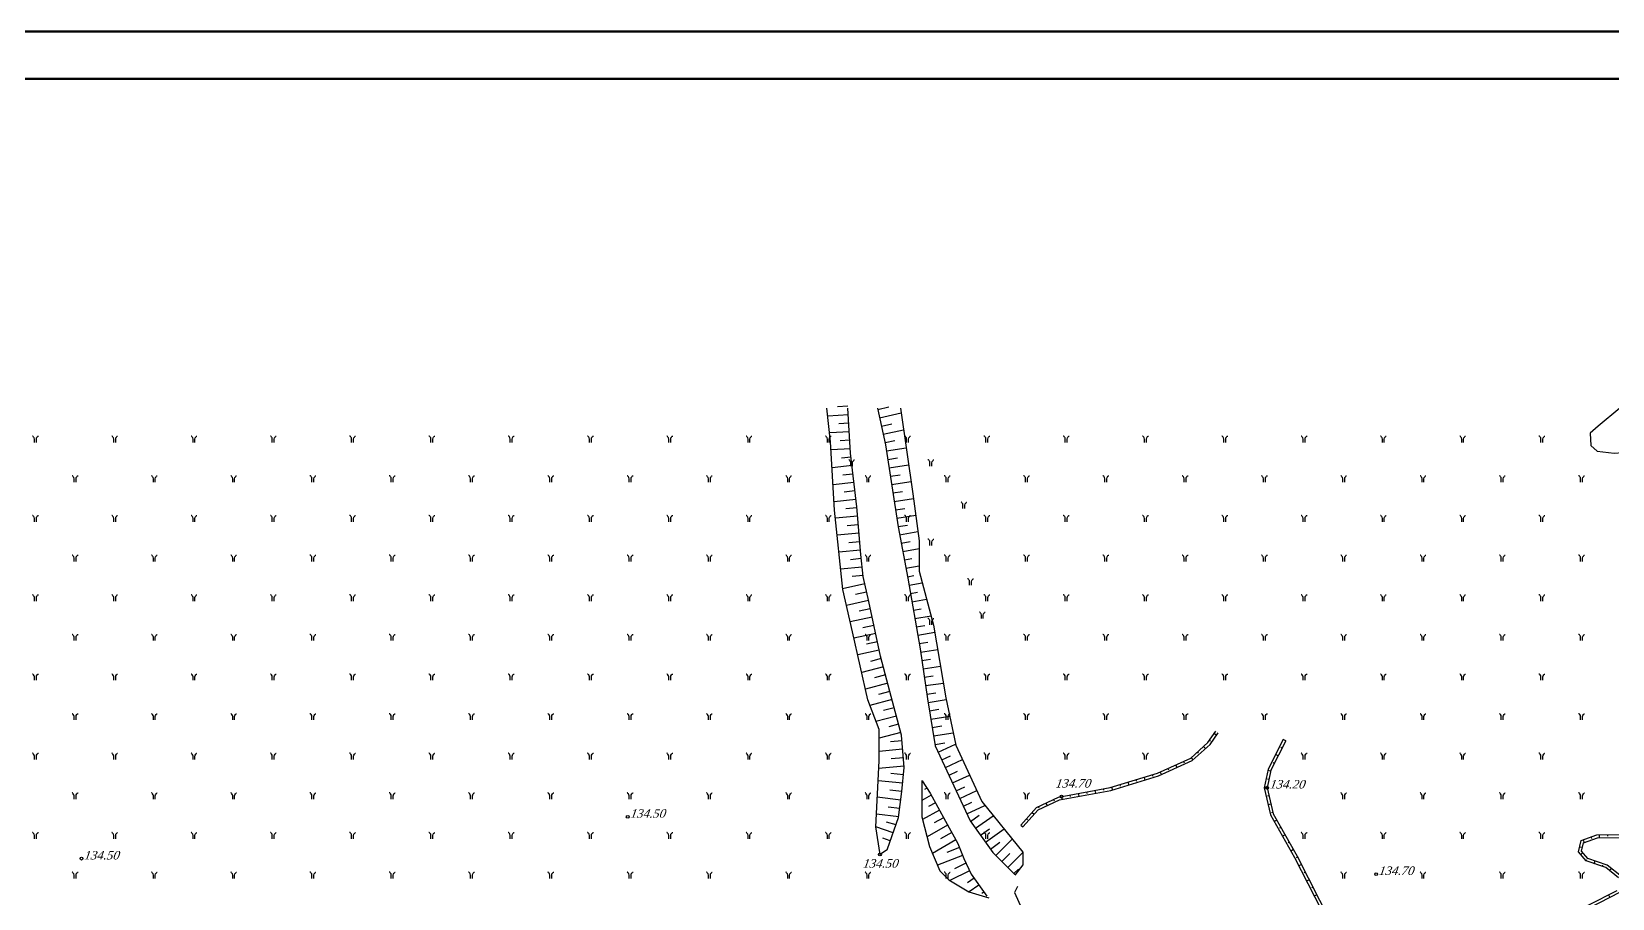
# Model space of a CAD drawing. Header units: millimetres. Extents: x 1400 to 4853, y -623 to 1865.
# Drawn here: x 2755.8 to 2923.2, y 1773.7 to 1865.5 of the extents above; entities that cross this region are included whole.
import ezdxf

# ---------------------------------------------------------------- set-up
doc = ezdxf.new("R2010")
doc.units = ezdxf.units.MM
for name, color, linetype in [('00_Північ', 7, 'Continuous'), ('00_Північ_відмітки', 7, 'Continuous'), ('01_Північ', 7, 'Continuous'), ('CONT-MNR', 7, 'Continuous')]:
    doc.layers.add(name, color=color, linetype=linetype)
doc.styles.add('universw', font='timesi.ttf', dxfattribs={"oblique": 10})

# ---------------------------------------------------------------- blocks, each defined once
blk = doc.blocks.new('403')
at = {"color": 0, "linetype": 'Continuous'}
for p, q in [((-0.45, 1.11), (-0.52, 1.11)), ((-0.38, 1.02), (-0.45, 1.11)), ((-0.31, 0.94), (-0.38, 1.02)), ((-0.21, 0.81), (-0.31, 0.94)), ((-0.17, 0.59), (-0.21, 0.81)), ((-0.17, 0), (-0.17, 0.59)), ((0.17, 0.59), (0.21, 0.81)), ((0.17, 0), (0.17, 0.59)), ((0.21, 0.81), (0.31, 0.94)), ((0.31, 0.94), (0.38, 1.02)), ((0.38, 1.02), (0.45, 1.11)), ((0.45, 1.11), (0.52, 1.11))]:
    blk.add_line(p, q, dxfattribs=at)

msp = doc.modelspace()

# ---------------------------------------------------------------- linework, layer by layer
at = {"lineweight": 50}
for points in [[(3351.713, 1865.4673), (3351.713, 1261.4673), (2485.713, 1261.4673), (2485.713, 1865.4673)], [(3346.713, 1860.4673), (3346.713, 1266.4673), (2505.713, 1266.4673), (2505.713, 1860.4673)]]:
    msp.add_lwpolyline(points, close=True, dxfattribs=at)
at = {"layer": '00_Північ', "color": 250, "linetype": 'Continuous'}
for p, q in [((2880.5438, 1790.4026), (2880.6659, 1790.3154)), ((2879.2568, 1789.1525), (2879.3574, 1789.0412)), ((2888.2205, 1789.56), (2888.0868, 1789.628)), ((2876.1442, 1787.4087), (2876.2069, 1787.2724)), ((2877.7797, 1788.1605), (2877.8423, 1788.0243)), ((2887.4046, 1787.9555), (2887.2709, 1788.0235)), ((2869.2891, 1785.2579), (2869.3166, 1785.1105)), ((2871.0319, 1785.698), (2871.0751, 1785.5544)), ((2872.7558, 1786.2159), (2872.7989, 1786.0723)), ((2874.4797, 1786.7338), (2874.5228, 1786.5902)), ((2886.8329, 1786.2649), (2886.6861, 1786.2959)), ((2864.0247, 1784.1299), (2864.0874, 1783.9936)), ((2865.7501, 1784.5985), (2865.7775, 1784.451)), ((2867.5196, 1784.9282), (2867.5471, 1784.7807)), ((2886.8455, 1784.5083), (2886.6995, 1784.4738)), ((2861.1497, 1782.0922), (2861.262, 1781.9928)), ((2862.3895, 1783.3773), (2862.4523, 1783.241)), ((2887.2598, 1782.7567), (2887.1138, 1782.7221)), ((2888.1059, 1781.1738), (2887.9753, 1781.1002)), ((2922.7223, 1780.3932), (2922.7234, 1780.2432)), ((2888.9897, 1779.6057), (2888.859, 1779.5321)), ((2919.7576, 1779.1032), (2919.9032, 1779.0675)), ((2920.9629, 1780.1558), (2921.0144, 1780.0149)), ((2889.8694, 1778.0355), (2889.7358, 1777.9673)), ((2920.4584, 1777.6231), (2920.5136, 1777.7859)), ((2922.1631, 1777.0453), (2922.2113, 1777.1874)), ((2890.6876, 1776.4322), (2890.554, 1776.364)), ((2891.5058, 1774.8288), (2891.3722, 1774.7607))]:
    msp.add_line(p, q, dxfattribs=at)
at = {"layer": '00_Північ', "linetype": 'Continuous'}
for p, q in [((2881.0672, 1791.1348), (2881.3112, 1790.9604)), ((2888.6284, 1790.3622), (2888.361, 1790.4982)), ((2878.5895, 1788.5485), (2878.7908, 1788.3261)), ((2879.924, 1789.7564), (2880.1253, 1789.534)), ((2887.8125, 1788.7578), (2887.5451, 1788.8937)), ((2875.3265, 1787.0328), (2875.4518, 1786.7602)), ((2876.962, 1787.7846), (2877.0873, 1787.512)), ((2887.0184, 1787.1456), (2886.7248, 1787.2075)), ((2870.17, 1785.4391), (2870.2563, 1785.1518)), ((2871.8938, 1785.957), (2871.9802, 1785.6697)), ((2873.6177, 1786.4749), (2873.704, 1786.1876)), ((2886.6473, 1785.3843), (2886.3538, 1785.4461)), ((2863.2071, 1783.7536), (2863.3325, 1783.4811)), ((2864.8653, 1784.4337), (2864.9202, 1784.1387)), ((2866.6348, 1784.7634), (2866.6898, 1784.4684)), ((2868.4044, 1785.0931), (2868.4593, 1784.7981)), ((2887.0526, 1783.6325), (2886.7607, 1783.5634)), ((2861.7465, 1782.7659), (2861.9711, 1782.567)), ((2887.6641, 1781.9579), (2887.4027, 1781.8106)), ((2860.553, 1781.4185), (2860.7776, 1781.2196)), ((2888.5478, 1780.3898), (2888.2865, 1780.2425)), ((2921.8223, 1780.3867), (2921.8244, 1780.0867)), ((2889.4316, 1778.8217), (2889.1702, 1778.6744)), ((2919.8755, 1778.3067), (2920.1051, 1778.4999)), ((2920.1176, 1779.8467), (2920.2206, 1779.565)), ((2890.2785, 1777.2338), (2890.0113, 1777.0974)), ((2921.3108, 1777.3342), (2921.4071, 1777.6183)), ((2922.9316, 1776.603), (2923.1189, 1776.8373)), ((2891.0967, 1775.6305), (2890.8295, 1775.4941)), ((2891.9149, 1774.0272), (2891.6477, 1773.8908)), ((2922.8109, 1774.0258), (2922.9484, 1773.7592))]:
    msp.add_line(p, q, dxfattribs=at)
at = {"layer": '00_Північ', "linetype": 'Continuous', "flags": 128}
for points in [[(2846.4125, 1778.8404), (2845.6665, 1778.2991), (2845.1862, 1781.2502), (2845.532, 1788.2204), (2845.532, 1791.5561), (2844.3493, 1794.6779), (2842.72, 1801.9006), (2841.683, 1806.3623), (2840.8236, 1814.7875), (2840.4064, 1822.0326), (2840.0132, 1825.5981)], [(2846.422, 1778.8929), (2847.6086, 1782.2097), (2847.9609, 1784.9707), (2848.1985, 1787.5066), (2847.9033, 1790.9542), (2846.6914, 1795.5653), (2845.6909, 1799.3089), (2844.4461, 1805.0913), (2843.8481, 1807.7674), (2843.6122, 1810.0897), (2843.1675, 1815.1293), (2842.5241, 1820.8134), (2842.2438, 1825.5981)], [(2845.3594, 1825.5981), (2846.2301, 1821.6857), (2847.5465, 1813.0188), (2848.5799, 1807.582), (2849.8916, 1800.0876), (2850.6622, 1794.7904), (2851.4871, 1789.8286), (2855.1911, 1781.8768), (2857.5873, 1778.5177), (2859.9168, 1776.1896)], [(2847.7973, 1825.5981), (2849.106, 1816.5101), (2849.781, 1811.5389), (2849.781, 1808.3077), (2851.3131, 1802.5996), (2852.6145, 1794.8918), (2853.6635, 1789.8802), (2856.4273, 1783.9174), (2860.7797, 1778.5458), (2860.7797, 1777.5399), (2860.7797, 1777.2199), (2859.9145, 1776.1321)], [(2924.0065, 1825.5981), (2921.7345, 1823.6639), (2920.8571, 1822.922), (2920.9245, 1821.6404), (2921.5995, 1821.0334), (2923.4218, 1820.831), (2925.1766, 1820.9659), (2927.9438, 1822.18), (2931.3185, 1824.271), (2932.5923, 1825.5981)], [(2860.553, 1781.4185), (2862.2183, 1783.2985), (2864.562, 1784.3771), (2870.0204, 1785.3942), (2875.047, 1786.9043), (2878.5542, 1788.5166), (2880.3713, 1790.1612), (2881.2284, 1791.3604)], [(2860.553, 1781.4185), (2862.2183, 1783.2985), (2864.562, 1784.3771), (2870.0204, 1785.3942), (2875.047, 1786.9043), (2878.5542, 1788.5166), (2880.3713, 1790.1612), (2881.2284, 1791.3604)], [(2860.7776, 1781.2196), (2862.401, 1783.0523), (2864.6536, 1784.089), (2870.0912, 1785.1022), (2875.1534, 1786.623), (2878.7214, 1788.2633), (2880.5966, 1789.9605), (2881.4725, 1791.186)], [(2888.6284, 1790.3622), (2887.0365, 1787.2318), (2886.6431, 1785.3641), (2887.293, 1782.6163), (2889.8198, 1778.1327), (2893.3644, 1771.1866), (2896.2557, 1765.864), (2898.5779, 1764.9453), (2900.6949, 1764.9945), (2905.0742, 1766.4194), (2910.5458, 1769.2051), (2915.3163, 1770.967), (2920.6725, 1772.9229), (2923.7186, 1774.494)], [(2850.0803, 1786.1363), (2850.0803, 1782.2911), (2850.8714, 1779.1646), (2851.9861, 1776.5772), (2852.921, 1775.6069), (2855.0426, 1774.3491), (2857.1642, 1773.7023)], [(2850.1162, 1786.1004), (2850.9433, 1784.8066), (2852.5615, 1781.8239), (2853.8919, 1779.4881), (2854.5033, 1777.8709), (2855.2944, 1776.2178), (2856.9485, 1773.882)], [(2923.8866, 1775.8394), (2922.5367, 1776.9187), (2920.4477, 1777.6267), (2919.633, 1778.5949), (2919.9223, 1779.7753), (2921.59, 1780.385), (2928.238, 1780.4327)], [(2860.2049, 1774.919), (2859.8838, 1774.2773), (2862.3665, 1768.7888), (2863.134, 1768.5899)]]:
    msp.add_lwpolyline(points, dxfattribs=at)
at = {"layer": '00_Північ', "color": 5, "linetype": 'Continuous', "flags": 128}
for points in [[(2888.361, 1790.4982), (2886.7512, 1787.3324), (2886.3357, 1785.3603), (2887.0108, 1782.506), (2889.5554, 1777.9909), (2893.0989, 1771.0468), (2896.044, 1765.6251), (2898.5241, 1764.644), (2900.7459, 1764.6956), (2905.1894, 1766.1414), (2910.6662, 1768.9298), (2915.4197, 1770.6854), (2920.7932, 1772.6476), (2923.9967, 1774.2999)], [(2924.2051, 1775.9689), (2922.6829, 1777.1859), (2920.6233, 1777.884), (2919.9606, 1778.6715), (2920.1755, 1779.5485), (2921.6441, 1780.0854), (2928.2539, 1780.1328)]]:
    msp.add_lwpolyline(points, dxfattribs=at)
at = {"layer": '00_Північ_відмітки', "color": 7, "linetype": 'Continuous'}
for centre in [(2886.6473, 1785.3843), (2864.8653, 1784.4337), (2818.9084, 1782.289), (2761.0356, 1777.8666), (2845.6328, 1778.3109), (2898.1907, 1776.2256)]:
    msp.add_circle(centre, 0.15, dxfattribs=at)
at = {"layer": 'CONT-MNR', "color": 250, "linetype": 'Continuous'}
for p, q in [((2842.2332, 1825.7781), (2841.1205, 1825.713)), ((2845.3928, 1825.4482), (2846.5682, 1825.7098)), ((2842.3385, 1823.9812), (2841.2719, 1823.9187)), ((2845.7838, 1823.6912), (2846.8923, 1823.9379)), ((2842.4438, 1822.1843), (2841.4233, 1822.1245)), ((2846.1748, 1821.9342), (2847.2165, 1822.166)), ((2842.5721, 1820.3894), (2841.5433, 1820.2729)), ((2846.4621, 1820.1578), (2847.4987, 1820.3152)), ((2842.7745, 1818.6008), (2841.6963, 1818.4787)), ((2846.7325, 1818.3782), (2847.7622, 1818.5346)), ((2842.977, 1816.8122), (2841.8493, 1816.6846)), ((2847.0028, 1816.5986), (2848.0256, 1816.754)), ((2843.1768, 1815.0234), (2841.9994, 1814.9195)), ((2847.2731, 1814.819), (2848.2835, 1814.9725)), ((2843.335, 1813.2303), (2842.1692, 1813.1275)), ((2847.5434, 1813.0394), (2848.5398, 1813.1908)), ((2843.4933, 1811.4373), (2842.3397, 1811.3355)), ((2847.8787, 1811.271), (2848.8237, 1811.4506)), ((2843.6574, 1809.6448), (2842.5146, 1809.5287)), ((2848.2148, 1809.5026), (2848.9979, 1809.6515)), ((2843.8393, 1807.854), (2842.6969, 1807.738)), ((2848.5509, 1807.7343), (2849.2093, 1807.8594)), ((2844.2217, 1806.0957), (2843.0445, 1805.8327)), ((2848.8635, 1805.9616), (2849.6024, 1806.091)), ((2844.6083, 1804.3377), (2843.4394, 1804.0861)), ((2849.1738, 1804.1886), (2849.9918, 1804.3318)), ((2844.9871, 1802.5781), (2843.8326, 1802.3295)), ((2849.4841, 1802.4155), (2850.3812, 1802.5726)), ((2845.3659, 1800.8184), (2844.2207, 1800.5718)), ((2849.7945, 1800.6425), (2850.6925, 1800.7997)), ((2845.757, 1799.0616), (2844.6268, 1798.7596)), ((2850.0696, 1798.8638), (2850.9843, 1798.9969)), ((2846.2217, 1797.3226), (2845.0574, 1797.0115)), ((2850.3287, 1797.0826), (2851.2637, 1797.2186)), ((2846.6864, 1795.5837), (2845.488, 1795.2634)), ((2850.5878, 1795.3013), (2851.5431, 1795.4403)), ((2847.1441, 1793.8428), (2846.0171, 1793.5466)), ((2850.8727, 1793.5241), (2851.8526, 1793.687)), ((2847.6017, 1792.102), (2846.5665, 1791.8299)), ((2851.1679, 1791.7484), (2852.1848, 1791.9175)), ((2847.9556, 1790.3432), (2846.7438, 1790.2394)), ((2848.1092, 1788.5497), (2846.8206, 1788.4394)), ((2851.4632, 1789.9728), (2852.5169, 1790.148)), ((2852.1854, 1788.3295), (2853.0888, 1788.7503)), ((2848.1283, 1786.7568), (2846.8, 1786.8813)), ((2852.9455, 1786.6978), (2853.8473, 1787.1179)), ((2850.601, 1785.3421), (2850.3406, 1785.1756)), ((2853.7055, 1785.0661), (2854.6058, 1785.4855)), ((2847.9602, 1784.9647), (2846.6735, 1785.1289)), ((2851.4986, 1783.7831), (2850.7894, 1783.3983)), ((2854.4656, 1783.4345), (2855.3643, 1783.8531)), ((2847.7323, 1783.1792), (2846.5148, 1783.3345)), ((2852.3569, 1782.2009), (2851.3661, 1781.6633)), ((2855.2385, 1781.8103), (2856.1562, 1782.4649)), ((2847.3315, 1781.4351), (2846.3168, 1781.7191)), ((2853.2401, 1780.6325), (2852.0426, 1779.9504)), ((2856.2838, 1780.3449), (2857.2465, 1781.0316)), ((2846.7252, 1779.7403), (2845.9326, 1780.0239)), ((2854.0627, 1779.0363), (2852.7143, 1778.5266)), ((2857.3291, 1778.8796), (2858.3368, 1779.5983)), ((2854.7424, 1777.3711), (2853.5374, 1776.7944)), ((2858.546, 1777.5595), (2859.3835, 1778.3975)), ((2855.5957, 1775.7923), (2854.9151, 1775.3103)), ((2859.8192, 1776.2871), (2860.2995, 1776.7677)), ((2856.636, 1774.3233), (2856.409, 1774.1625))]:
    msp.add_line(p, q, dxfattribs=at)
at = {"layer": 'CONT-MNR', "linetype": 'Continuous'}
for p, q in [((2842.2859, 1824.8797), (2840.1065, 1824.752)), ((2845.5883, 1824.5697), (2847.8722, 1825.078)), ((2842.3911, 1823.0828), (2840.3041, 1822.9605)), ((2845.9793, 1822.8127), (2848.1295, 1823.2912)), ((2842.4964, 1821.2858), (2840.4563, 1821.1663)), ((2846.327, 1821.0476), (2848.4071, 1821.3635)), ((2842.6733, 1819.4951), (2840.5663, 1819.2566)), ((2846.5973, 1819.268), (2848.6636, 1819.5819)), ((2842.8757, 1817.7065), (2840.6699, 1817.4568)), ((2846.8676, 1817.4884), (2848.9202, 1817.8002)), ((2843.0782, 1815.9179), (2840.7735, 1815.657)), ((2847.1379, 1815.7088), (2849.1728, 1816.0179)), ((2843.2559, 1814.1268), (2840.9121, 1813.92)), ((2847.4082, 1813.9292), (2849.4151, 1814.2341)), ((2843.4141, 1812.3338), (2841.0948, 1812.1291)), ((2847.7107, 1812.1551), (2849.6474, 1812.5232)), ((2843.5724, 1810.5408), (2841.2774, 1810.3383)), ((2848.0468, 1810.3868), (2849.781, 1810.7164)), ((2843.7484, 1808.7494), (2841.4632, 1808.5172)), ((2848.3829, 1808.6185), (2849.781, 1808.8842)), ((2844.0254, 1806.974), (2841.6742, 1806.4487)), ((2848.7083, 1806.8482), (2850.1071, 1807.093)), ((2849.0186, 1805.0751), (2850.5756, 1805.3476)), ((2844.4179, 1805.2174), (2842.071, 1804.693)), ((2844.7977, 1803.4579), (2842.4743, 1802.9577)), ((2849.329, 1803.3021), (2851.044, 1803.6022)), ((2845.1765, 1801.6982), (2842.8773, 1801.2033)), ((2849.6393, 1801.529), (2851.4407, 1801.8443)), ((2845.5553, 1799.9385), (2843.2734, 1799.4473)), ((2849.94, 1799.7544), (2851.7491, 1800.0176)), ((2845.9893, 1798.1921), (2843.6949, 1797.5789)), ((2850.1992, 1797.9732), (2852.0488, 1798.2423)), ((2846.4541, 1796.4532), (2844.0913, 1795.8217)), ((2850.4583, 1796.1919), (2852.3485, 1796.4669)), ((2846.9153, 1794.7133), (2844.5695, 1794.0967)), ((2850.7251, 1794.4119), (2852.648, 1794.7316)), ((2847.3729, 1792.9724), (2845.2107, 1792.4041)), ((2851.0203, 1792.6363), (2853.0171, 1792.9683)), ((2847.8304, 1791.2315), (2845.532, 1790.6274)), ((2851.3155, 1790.8606), (2853.3862, 1791.2049)), ((2848.0324, 1789.4465), (2845.532, 1789.2324)), ((2851.8054, 1789.1453), (2853.6386, 1789.9992)), ((2848.186, 1787.653), (2845.4924, 1787.4224)), ((2852.5655, 1787.5136), (2854.3707, 1788.3545)), ((2848.0443, 1785.8608), (2845.4271, 1786.1059)), ((2850.1162, 1786.1004), (2850.0803, 1786.0774)), ((2853.3255, 1785.882), (2855.1276, 1786.7214)), ((2847.8463, 1784.0719), (2845.342, 1784.3915)), ((2851.0694, 1784.5741), (2850.0803, 1784.0375)), ((2854.0855, 1784.2503), (2855.8846, 1785.0883)), ((2847.6184, 1782.2864), (2845.2526, 1782.5883)), ((2851.9278, 1782.992), (2850.1473, 1782.0261)), ((2854.8456, 1782.6186), (2856.7579, 1783.5094)), ((2855.7612, 1781.0776), (2857.6415, 1782.4189)), ((2847.0283, 1780.5877), (2845.1862, 1781.2502)), ((2852.7946, 1781.4145), (2850.6161, 1780.1736)), ((2856.8065, 1779.6122), (2858.7768, 1781.0177)), ((2853.6855, 1779.8505), (2851.1886, 1778.4283)), ((2857.9094, 1778.1957), (2859.6512, 1779.9386)), ((2859.1826, 1776.9233), (2860.7797, 1778.5214)), ((2854.3809, 1778.1945), (2851.7223, 1777.1895)), ((2855.131, 1776.5593), (2853.0193, 1775.5487)), ((2856.1158, 1775.0578), (2855.0933, 1774.3337))]:
    msp.add_line(p, q, dxfattribs=at)

# ---------------------------------------------------------------- block references
at = {"layer": '01_Північ', "color": 7, "xscale": 0.6, "yscale": 0.6, "zscale": 0.6}
for p in [(2756.1606, 1821.9561), (2764.5606, 1821.9561), (2772.9606, 1821.9561), (2781.3606, 1821.9561), (2789.7606, 1821.9561), (2798.1606, 1821.9561), (2806.5606, 1821.9561), (2814.9606, 1821.9561), (2823.3606, 1821.9561), (2831.7606, 1821.9561), (2840.1606, 1821.9561), (2848.5606, 1821.9561), (2856.9606, 1821.9561), (2865.3606, 1821.9561), (2873.7606, 1821.9561), (2882.1606, 1821.9561), (2890.5606, 1821.9561), (2898.9606, 1821.9561), (2907.3606, 1821.9561), (2915.7606, 1821.9561), (2760.3606, 1817.7561), (2768.7606, 1817.7561), (2768.7606, 1817.7561), (2777.1606, 1817.7561), (2785.5606, 1817.7561), (2793.9606, 1817.7561), (2802.3606, 1817.7561), (2810.7606, 1817.7561), (2819.1606, 1817.7561), (2827.5606, 1817.7561), (2835.9606, 1817.7561), (2844.3606, 1817.7561), (2852.7606, 1817.7561), (2861.1606, 1817.7561), (2861.1606, 1817.7561), (2869.5606, 1817.7561), (2877.9606, 1817.7561), (2886.3606, 1817.7561), (2894.7606, 1817.7561), (2903.1606, 1817.7561), (2911.5606, 1817.7561), (2919.9606, 1817.7561), (2854.5297, 1814.9577), (2756.1606, 1813.5561), (2764.5606, 1813.5561), (2772.9606, 1813.5561), (2781.3606, 1813.5561), (2789.7606, 1813.5561), (2798.1606, 1813.5561), (2806.5606, 1813.5561), (2814.9606, 1813.5561), (2823.3606, 1813.5561), (2831.7606, 1813.5561), (2840.1606, 1813.5561), (2848.5606, 1813.5561), (2856.9606, 1813.5561), (2865.3606, 1813.5561), (2873.7606, 1813.5561), (2882.1606, 1813.5561), (2890.5606, 1813.5561), (2898.9606, 1813.5561), (2907.3606, 1813.5561), (2915.7606, 1813.5561), (2851.0305, 1811.0456), (2760.3606, 1809.3561), (2768.7606, 1809.3561), (2768.7606, 1809.3561), (2777.1606, 1809.3561), (2785.5606, 1809.3561), (2793.9606, 1809.3561), (2802.3606, 1809.3561), (2810.7606, 1809.3561), (2819.1606, 1809.3561), (2827.5606, 1809.3561), (2835.9606, 1809.3561), (2844.3606, 1809.3561), (2852.7606, 1809.3561), (2861.1606, 1809.3561), (2861.1606, 1809.3561), (2869.5606, 1809.3561), (2877.9606, 1809.3561), (2886.3606, 1809.3561), (2894.7606, 1809.3561), (2903.1606, 1809.3561), (2911.5606, 1809.3561), (2919.9606, 1809.3561), (2855.2305, 1806.8456), (2756.1606, 1805.1561), (2764.5606, 1805.1561), (2772.9606, 1805.1561), (2781.3606, 1805.1561), (2789.7606, 1805.1561), (2798.1606, 1805.1561), (2806.5606, 1805.1561), (2814.9606, 1805.1561), (2823.3606, 1805.1561), (2831.7606, 1805.1561), (2840.1606, 1805.1561), (2848.5606, 1805.1561), (2856.9606, 1805.1561), (2865.3606, 1805.1561), (2873.7606, 1805.1561), (2882.1606, 1805.1561), (2890.5606, 1805.1561), (2898.9606, 1805.1561), (2907.3606, 1805.1561), (2915.7606, 1805.1561), (2856.4749, 1803.3128), (2851.0305, 1802.6456), (2760.3606, 1800.9561), (2760.3606, 1800.9561), (2768.7606, 1800.9561), (2768.7606, 1800.9561), (2768.7606, 1800.9561), (2768.7606, 1800.9561), (2777.1606, 1800.9561), (2777.1606, 1800.9561), (2785.5606, 1800.9561), (2785.5606, 1800.9561), (2793.9606, 1800.9561), (2793.9606, 1800.9561), (2802.3606, 1800.9561), (2802.3606, 1800.9561), (2810.7606, 1800.9561), (2810.7606, 1800.9561), (2819.1606, 1800.9561), (2819.1606, 1800.9561), (2827.5606, 1800.9561), (2827.5606, 1800.9561), (2835.9606, 1800.9561), (2835.9606, 1800.9561), (2844.3606, 1800.9561), (2844.3606, 1800.9561), (2852.7606, 1800.9561), (2852.7606, 1800.9561), (2861.1606, 1800.9561), (2861.1606, 1800.9561), (2861.1606, 1800.9561), (2861.1606, 1800.9561), (2869.5606, 1800.9561), (2869.5606, 1800.9561), (2877.9606, 1800.9561), (2877.9606, 1800.9561), (2886.3606, 1800.9561), (2886.3606, 1800.9561), (2894.7606, 1800.9561), (2894.7606, 1800.9561), (2903.1606, 1800.9561), (2903.1606, 1800.9561), (2911.5606, 1800.9561), (2911.5606, 1800.9561), (2919.9606, 1800.9561), (2919.9606, 1800.9561), (2756.1606, 1796.7561), (2764.5606, 1796.7561), (2772.9606, 1796.7561), (2781.3606, 1796.7561), (2789.7606, 1796.7561), (2798.1606, 1796.7561), (2806.5606, 1796.7561), (2814.9606, 1796.7561), (2823.3606, 1796.7561), (2831.7606, 1796.7561), (2840.1606, 1796.7561), (2848.5606, 1796.7561), (2856.9606, 1796.7561), (2865.3606, 1796.7561), (2873.7606, 1796.7561), (2882.1606, 1796.7561), (2890.5606, 1796.7561), (2898.9606, 1796.7561), (2907.3606, 1796.7561), (2915.7606, 1796.7561), (2760.3606, 1792.5561), (2768.7606, 1792.5561), (2768.7606, 1792.5561), (2777.1606, 1792.5561), (2785.5606, 1792.5561), (2793.9606, 1792.5561), (2802.3606, 1792.5561), (2810.7606, 1792.5561), (2819.1606, 1792.5561), (2827.5606, 1792.5561), (2835.9606, 1792.5561), (2844.3606, 1792.5561), (2852.7606, 1792.5561), (2861.1606, 1792.5561), (2861.1606, 1792.5561), (2869.5606, 1792.5561), (2877.9606, 1792.5561), (2886.3606, 1792.5561), (2894.7606, 1792.5561), (2903.1606, 1792.5561), (2911.5606, 1792.5561), (2919.9606, 1792.5561), (2756.1606, 1788.3561), (2764.5606, 1788.3561), (2772.9606, 1788.3561), (2781.3606, 1788.3561), (2789.7606, 1788.3561), (2798.1606, 1788.3561), (2806.5606, 1788.3561), (2814.9606, 1788.3561), (2823.3606, 1788.3561), (2831.7606, 1788.3561), (2840.1606, 1788.3561), (2848.5606, 1788.3561), (2856.9606, 1788.3561), (2865.3606, 1788.3561), (2873.7606, 1788.3561), (2890.5606, 1788.3561), (2898.9606, 1788.3561), (2907.3606, 1788.3561), (2915.7606, 1788.3561), (2760.3606, 1784.1561), (2768.7606, 1784.1561), (2768.7606, 1784.1561), (2777.1606, 1784.1561), (2785.5606, 1784.1561), (2793.9606, 1784.1561), (2802.3606, 1784.1561), (2810.7606, 1784.1561), (2819.1606, 1784.1561), (2827.5606, 1784.1561), (2835.9606, 1784.1561), (2844.3606, 1784.1561), (2852.7606, 1784.1561), (2861.1606, 1784.1561), (2861.1606, 1784.1561), (2894.7606, 1784.1561), (2903.1606, 1784.1561), (2911.5606, 1784.1561), (2919.9606, 1784.1561), (2756.1606, 1779.9561), (2764.5606, 1779.9561), (2772.9606, 1779.9561), (2781.3606, 1779.9561), (2789.7606, 1779.9561), (2798.1606, 1779.9561), (2806.5606, 1779.9561), (2814.9606, 1779.9561), (2823.3606, 1779.9561), (2831.7606, 1779.9561), (2840.1606, 1779.9561), (2848.5606, 1779.9561), (2856.9606, 1779.9561), (2890.5606, 1779.9561), (2898.9606, 1779.9561), (2907.3606, 1779.9561), (2915.7606, 1779.9561), (2760.3606, 1775.7561), (2768.7606, 1775.7561), (2768.7606, 1775.7561), (2777.1606, 1775.7561), (2785.5606, 1775.7561), (2793.9606, 1775.7561), (2802.3606, 1775.7561), (2810.7606, 1775.7561), (2819.1606, 1775.7561), (2827.5606, 1775.7561), (2835.9606, 1775.7561), (2844.3606, 1775.7561), (2852.7606, 1775.7561), (2894.7606, 1775.7561), (2903.1606, 1775.7561), (2911.5606, 1775.7561), (2919.9606, 1775.7561)]:
    msp.add_blockref('403', p, dxfattribs=at)
at = {"layer": '01_Північ', "color": 250, "xscale": 0.6, "yscale": 0.6, "zscale": 0.6}
for p in [(2842.6305, 1819.4456), (2851.0305, 1819.4456)]:
    msp.add_blockref('403', p, dxfattribs=at)

# ---------------------------------------------------------------- texts
at = {"layer": '00_Північ_відмітки', "color": 7, "linetype": 'Continuous', "style": 'universw', "oblique": 10}
for s, p in [('134.70', (2864.2171, 1785.396)), ('134.20', (2886.9159, 1785.2976)), ('134.50', (2819.177, 1782.2024)), ('134.50', (2761.3041, 1777.7799)), ('134.50', (2843.8094, 1776.9141)), ('134.70', (2898.4592, 1776.1389))]:
    msp.add_text(s, height=0.9, dxfattribs=at).set_placement(p)

doc.saveas('drawing.dxf')
